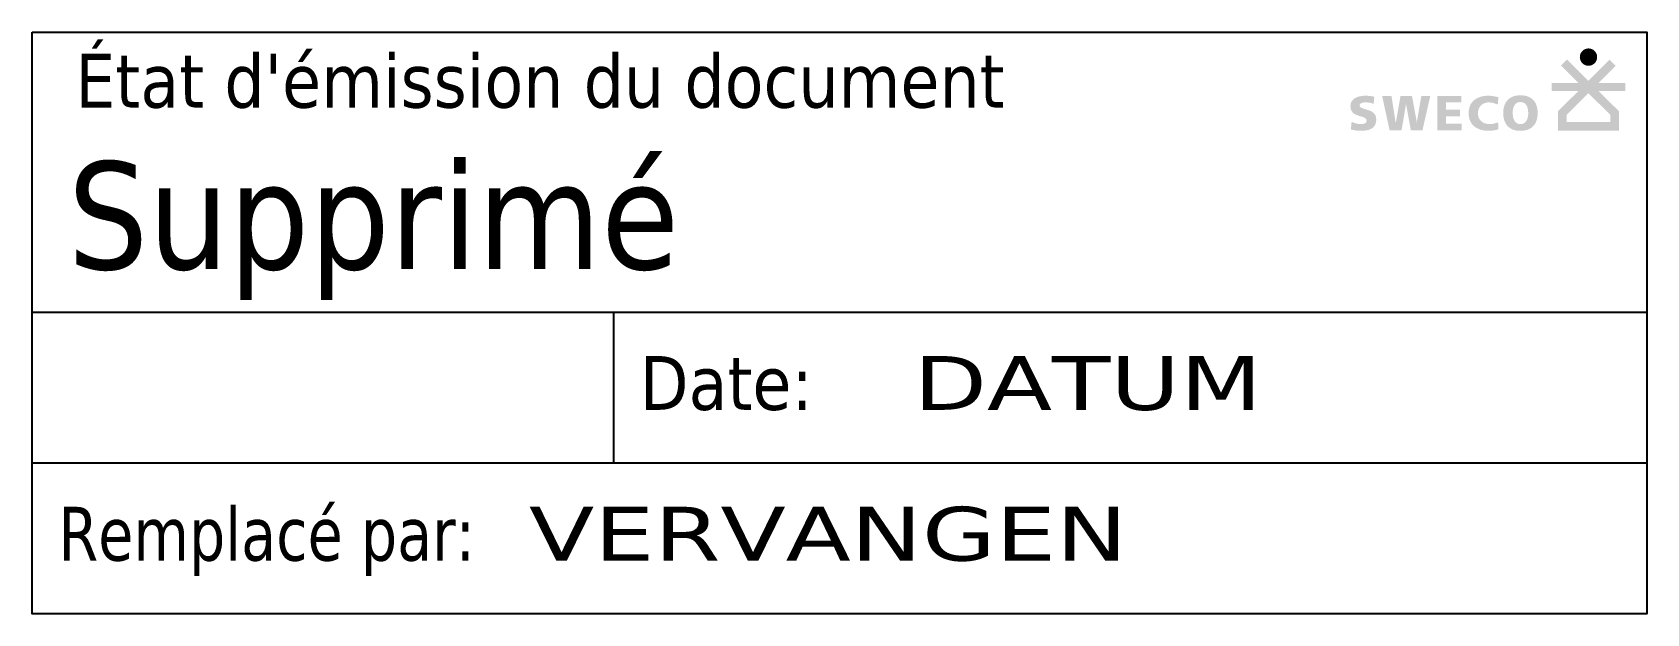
# Model space of a CAD drawing. Header units: millimetres. Extents: x 0 to 75, y 0 to 27.
import ezdxf

# ---------------------------------------------------------------- set-up
doc = ezdxf.new("R2010")
doc.units = ezdxf.units.MM
doc.styles.add('Stempels', font='tahoma.ttf')

# ---------------------------------------------------------------- blocks, each defined once
blk = doc.blocks.new('A$C2BBC04C5')
for color, points in [(256, [(-3.048, -0.944), (-3.059, -0.961), (-3.075, -0.996), (-3.082, -1.014), (-3.094, -1.051), (-3.099, -1.071), (-3.102, -1.091), (-3.105, -1.111), (-3.106, -1.131), (-3.107, -1.153), (-3.105, -1.195), (-3.102, -1.214), (-3.099, -1.233), (-3.094, -1.253), (-3.082, -1.29), (-3.075, -1.309), (-3.067, -1.327), (-3.059, -1.343), (-3.037, -1.38), (-3.015, -1.408), (-2.989, -1.436), (-2.975, -1.45), (-2.961, -1.462), (-2.946, -1.474), (-2.929, -1.486), (-2.913, -1.496), (-2.896, -1.506), (-2.879, -1.515), (-2.861, -1.522), (-2.843, -1.53), (-2.806, -1.542), (-2.786, -1.546), (-2.746, -1.553), (-2.726, -1.554), (-2.684, -1.554), (-2.663, -1.553), (-2.623, -1.546), (-2.604, -1.542), (-2.567, -1.53), (-2.523, -1.511), (-2.513, -1.506), (-2.496, -1.496), (-2.48, -1.486), (-2.449, -1.462), (-2.435, -1.45), (-2.407, -1.422), (-2.395, -1.408), (-2.371, -1.377), (-2.361, -1.361), (-2.34, -1.322), (-2.324, -1.282), (-2.315, -1.253), (-2.311, -1.233), (-2.308, -1.214), (-2.304, -1.194), (-2.303, -1.173), (-2.303, -1.131), (-2.304, -1.111), (-2.308, -1.091), (-2.315, -1.051), (-2.327, -1.014), (-2.335, -0.996), (-2.342, -0.978), (-2.351, -0.961), (-2.361, -0.944), (-2.371, -0.928), (-2.383, -0.911), (-2.395, -0.896), (-2.407, -0.882), (-2.421, -0.868), (-2.449, -0.842), (-2.48, -0.818), (-2.496, -0.809), (-2.513, -0.798), (-2.548, -0.782), (-2.586, -0.768), (-2.623, -0.758), (-2.643, -0.755), (-2.663, -0.752), (-2.684, -0.75), (-2.726, -0.75), (-2.766, -0.755), (-2.786, -0.758), (-2.806, -0.763), (-2.825, -0.768), (-2.843, -0.775), (-2.861, -0.782), (-2.896, -0.798), (-2.913, -0.809), (-2.929, -0.818), (-2.946, -0.83), (-2.961, -0.842), (-2.989, -0.868), (-3.015, -0.896), (-3.027, -0.911), (-3.039, -0.928)]), (7, [(-13.369, -2.982), (-13.426, -2.999), (-13.453, -3.009), (-13.507, -3.032), (-13.532, -3.046), (-13.557, -3.06), (-13.581, -3.076), (-13.604, -3.092), (-13.625, -3.11), (-13.645, -3.129), (-13.682, -3.171), (-13.698, -3.194), (-13.712, -3.218), (-13.725, -3.244), (-13.736, -3.271), (-13.745, -3.301), (-13.752, -3.331), (-13.757, -3.362), (-13.76, -3.395), (-13.762, -3.431), (-13.76, -3.482), (-13.753, -3.529), (-13.743, -3.573), (-13.73, -3.611), (-13.713, -3.647), (-13.693, -3.68), (-13.671, -3.71), (-13.645, -3.735), (-13.618, -3.76), (-13.589, -3.781), (-13.558, -3.801), (-13.527, -3.818), (-13.493, -3.834), (-13.458, -3.848), (-13.424, -3.861), (-13.39, -3.872), (-13.32, -3.893), (-13.191, -3.932), (-13.101, -3.97), (-13.032, -4.028), (-13.012, -4.114), (-13.023, -4.147), (-13.031, -4.177), (-13.084, -4.23), (-13.179, -4.257), (-13.276, -4.262), (-13.358, -4.259), (-13.4, -4.252), (-13.457, -4.244), (-13.549, -4.22), (-13.648, -4.183), (-13.709, -4.158), (-13.745, -4.505), (-13.718, -4.514), (-13.628, -4.538), (-13.572, -4.549), (-13.541, -4.554), (-13.511, -4.559), (-13.45, -4.566), (-13.389, -4.57), (-13.332, -4.573), (-13.277, -4.573), (-13.209, -4.573), (-13.142, -4.569), (-13.109, -4.566), (-13.044, -4.557), (-13.013, -4.552), (-12.981, -4.544), (-12.951, -4.537), (-12.921, -4.529), (-12.864, -4.509), (-12.81, -4.483), (-12.786, -4.47), (-12.762, -4.455), (-12.738, -4.438), (-12.716, -4.42), (-12.676, -4.381), (-12.658, -4.359), (-12.627, -4.311), (-12.601, -4.257), (-12.591, -4.227), (-12.582, -4.195), (-12.575, -4.163), (-12.571, -4.128), (-12.568, -4.091), (-12.567, -4.054), (-12.57, -4.003), (-12.575, -3.955), (-12.585, -3.912), (-12.599, -3.872), (-12.617, -3.836), (-12.638, -3.804), (-12.661, -3.774), (-12.686, -3.747), (-12.713, -3.723), (-12.743, -3.701), (-12.775, -3.681), (-12.807, -3.663), (-12.842, -3.647), (-12.877, -3.633), (-12.913, -3.62), (-12.948, -3.609), (-13.02, -3.587), (-13.088, -3.567), (-13.157, -3.549), (-13.209, -3.527), (-13.277, -3.499), (-13.326, -3.44), (-13.331, -3.363), (-13.31, -3.332), (-13.29, -3.303), (-13.224, -3.274), (-13.173, -3.265), (-13.144, -3.26), (-13.077, -3.258), (-13.02, -3.256), (-12.913, -3.263), (-12.841, -3.275), (-12.756, -3.297), (-12.688, -3.327), (-12.654, -2.998), (-12.699, -2.986), (-12.748, -2.975), (-12.797, -2.966), (-12.849, -2.959), (-12.901, -2.953), (-12.956, -2.949), (-13.011, -2.946), (-13.07, -2.946), (-13.128, -2.948), (-13.189, -2.952), (-13.249, -2.958), (-13.339, -2.975)]), (7, [(-11.667, -4.175), (-11.857, -2.963), (-12.29, -2.963), (-11.943, -4.556), (-11.389, -4.556), (-11.181, -3.327), (-10.956, -4.556), (-10.42, -4.556), (-10.056, -2.963), (-10.471, -2.963), (-10.679, -4.175), (-10.904, -2.963), (-11.441, -2.963), (-11.649, -4.175)]), (7, [(-8.601, -4.556), (-8.601, -4.245), (-9.329, -4.245), (-9.329, -3.899), (-8.671, -3.899), (-8.671, -3.587), (-9.329, -3.587), (-9.329, -3.257), (-8.618, -3.257), (-8.618, -2.963), (-9.727, -2.963), (-9.727, -4.556)]), (7, [(-7.436, -4.571), (-7.395, -4.573), (-7.317, -4.573), (-7.28, -4.571), (-7.245, -4.57), (-7.211, -4.567), (-7.147, -4.561), (-7.089, -4.552), (-7.033, -4.542), (-6.982, -4.53), (-6.933, -4.517), (-6.886, -4.505), (-6.905, -4.175), (-6.976, -4.204), (-7.079, -4.235), (-7.17, -4.252), (-7.252, -4.261), (-7.302, -4.261), (-7.361, -4.261), (-7.415, -4.252), (-7.469, -4.244), (-7.517, -4.227), (-7.542, -4.218), (-7.59, -4.198), (-7.649, -4.161), (-7.707, -4.111), (-7.752, -4.058), (-7.8, -3.978), (-7.831, -3.874), (-7.836, -3.817), (-7.839, -3.788), (-7.839, -3.76), (-7.839, -3.705), (-7.828, -3.64), (-7.818, -3.604), (-7.802, -3.55), (-7.782, -3.513), (-7.76, -3.47), (-7.716, -3.414), (-7.681, -3.382), (-7.656, -3.359), (-7.626, -3.339), (-7.569, -3.303), (-7.517, -3.287), (-7.477, -3.272), (-7.405, -3.26), (-7.365, -3.258), (-7.338, -3.257), (-7.312, -3.258), (-7.248, -3.262), (-7.208, -3.268), (-7.157, -3.276), (-7.104, -3.291), (-7.046, -3.306), (-7, -3.327), (-6.921, -3.356), (-6.886, -3.015), (-6.946, -3.002), (-7.005, -2.99), (-7.063, -2.978), (-7.121, -2.968), (-7.18, -2.959), (-7.238, -2.952), (-7.297, -2.948), (-7.355, -2.946), (-7.403, -2.946), (-7.45, -2.949), (-7.497, -2.953), (-7.589, -2.965), (-7.633, -2.973), (-7.675, -2.983), (-7.717, -2.995), (-7.758, -3.009), (-7.798, -3.023), (-7.836, -3.04), (-7.873, -3.057), (-7.909, -3.077), (-7.943, -3.099), (-7.976, -3.121), (-8.009, -3.146), (-8.039, -3.171), (-8.067, -3.198), (-8.094, -3.228), (-8.143, -3.291), (-8.164, -3.325), (-8.184, -3.362), (-8.203, -3.399), (-8.218, -3.438), (-8.232, -3.479), (-8.244, -3.522), (-8.254, -3.566), (-8.262, -3.611), (-8.268, -3.66), (-8.271, -3.708), (-8.272, -3.76), (-8.271, -3.815), (-8.267, -3.869), (-8.259, -3.921), (-8.251, -3.969), (-8.24, -4.016), (-8.225, -4.06), (-8.208, -4.103), (-8.19, -4.143), (-8.17, -4.181), (-8.147, -4.217), (-8.123, -4.251), (-8.096, -4.284), (-8.069, -4.314), (-8.039, -4.342), (-8.009, -4.369), (-7.976, -4.393), (-7.942, -4.418), (-7.908, -4.439), (-7.872, -4.458), (-7.835, -4.476), (-7.798, -4.492), (-7.76, -4.507), (-7.72, -4.52), (-7.681, -4.532), (-7.641, -4.542), (-7.6, -4.55), (-7.559, -4.557), (-7.519, -4.563), (-7.478, -4.569)])]:
    blk.add_hatch(color=color).paths.add_polyline_path(points)
h = blk.add_hatch(color=7)
h.paths.add_polyline_path([(-4.127, -3.668), (-4.127, -4.573), (-1.287, -4.573), (-1.287, -3.668), (-2.235, -2.731), (-1, -2.731), (-1, -2.358), (-2.238, -2.356), (-1.439, -1.556), (-1.726, -1.274), (-2.712, -2.26), (-3.703, -1.259), (-3.985, -1.545), (-3.172, -2.358), (-4.408, -2.358), (-4.408, -2.731), (-3.178, -2.731)])
h.paths.add_polyline_path([(-3.725, -4.172), (-3.725, -3.836), (-2.712, -2.824), (-1.689, -3.836), (-1.689, -4.172)], flags=16)
h = blk.add_hatch(color=7)
h.paths.add_polyline_path([(-5.865, -4.576), (-5.817, -4.574), (-5.771, -4.573), (-5.726, -4.567), (-5.681, -4.561), (-5.639, -4.553), (-5.599, -4.543), (-5.559, -4.532), (-5.52, -4.519), (-5.449, -4.487), (-5.415, -4.469), (-5.384, -4.449), (-5.352, -4.428), (-5.324, -4.405), (-5.27, -4.354), (-5.246, -4.326), (-5.223, -4.297), (-5.201, -4.267), (-5.181, -4.235), (-5.163, -4.201), (-5.146, -4.167), (-5.132, -4.131), (-5.117, -4.094), (-5.106, -4.056), (-5.095, -4.016), (-5.086, -3.975), (-5.079, -3.932), (-5.073, -3.888), (-5.069, -3.844), (-5.066, -3.798), (-5.066, -3.704), (-5.069, -3.657), (-5.073, -3.613), (-5.079, -3.569), (-5.086, -3.526), (-5.095, -3.485), (-5.105, -3.445), (-5.117, -3.406), (-5.13, -3.369), (-5.146, -3.332), (-5.162, -3.298), (-5.18, -3.265), (-5.2, -3.233), (-5.221, -3.203), (-5.244, -3.174), (-5.268, -3.147), (-5.294, -3.12), (-5.322, -3.096), (-5.351, -3.073), (-5.381, -3.052), (-5.414, -3.032), (-5.482, -2.998), (-5.519, -2.983), (-5.557, -2.969), (-5.596, -2.958), (-5.637, -2.949), (-5.68, -2.941), (-5.724, -2.933), (-5.77, -2.929), (-5.817, -2.926), (-5.914, -2.926), (-5.961, -2.929), (-6.006, -2.933), (-6.05, -2.941), (-6.093, -2.949), (-6.134, -2.958), (-6.174, -2.969), (-6.213, -2.983), (-6.248, -2.998), (-6.284, -3.015), (-6.318, -3.032), (-6.349, -3.052), (-6.381, -3.073), (-6.409, -3.096), (-6.436, -3.12), (-6.488, -3.174), (-6.51, -3.203), (-6.532, -3.233), (-6.552, -3.265), (-6.569, -3.298), (-6.586, -3.332), (-6.602, -3.369), (-6.614, -3.406), (-6.626, -3.445), (-6.637, -3.485), (-6.646, -3.526), (-6.653, -3.569), (-6.659, -3.613), (-6.663, -3.657), (-6.666, -3.751), (-6.664, -3.798), (-6.663, -3.844), (-6.659, -3.888), (-6.653, -3.932), (-6.646, -3.975), (-6.636, -4.016), (-6.626, -4.056), (-6.614, -4.094), (-6.6, -4.131), (-6.584, -4.167), (-6.569, -4.201), (-6.55, -4.235), (-6.53, -4.267), (-6.509, -4.297), (-6.486, -4.326), (-6.461, -4.354), (-6.435, -4.379), (-6.408, -4.405), (-6.378, -4.428), (-6.348, -4.449), (-6.315, -4.469), (-6.282, -4.487), (-6.247, -4.503), (-6.21, -4.519), (-6.173, -4.532), (-6.133, -4.543), (-6.092, -4.553), (-6.049, -4.561), (-6.006, -4.567), (-5.961, -4.573), (-5.914, -4.574)])
h.paths.add_polyline_path([(-5.995, -4.235), (-6.023, -4.224), (-6.1, -4.169), (-6.132, -4.121), (-6.163, -4.073), (-6.18, -4.027), (-6.193, -3.997), (-6.201, -3.963), (-6.212, -3.923), (-6.225, -3.82), (-6.228, -3.725), (-6.219, -3.619), (-6.204, -3.535), (-6.178, -3.457), (-6.153, -3.411), (-6.128, -3.364), (-6.068, -3.304), (-6.03, -3.282), (-5.988, -3.258), (-5.905, -3.241), (-5.865, -3.241), (-5.825, -3.241), (-5.748, -3.257), (-5.7, -3.282), (-5.657, -3.307), (-5.597, -3.374), (-5.577, -3.411), (-5.556, -3.45), (-5.543, -3.489), (-5.529, -3.533), (-5.51, -3.636), (-5.504, -3.734), (-5.507, -3.836), (-5.521, -3.93), (-5.53, -3.963), (-5.541, -4.005), (-5.559, -4.047), (-5.58, -4.096), (-5.628, -4.16), (-5.692, -4.218), (-5.737, -4.235), (-5.764, -4.248), (-5.842, -4.262), (-5.946, -4.256)], flags=16)

msp = doc.modelspace()

# ---------------------------------------------------------------- linework, layer by layer
at = {"color": 4, "transparency": 33554687}
for p, q in [((0, 14), (27, 14)), ((27, 14.01), (27, 6.99)), ((0, 7), (27, 7))]:
    msp.add_line(p, q, dxfattribs=at)
at = {"transparency": 33554687}
for p, q in [((27, 14), (75, 14)), ((27, 7), (75, 7))]:
    msp.add_line(p, q, dxfattribs=at)
at = {"color": 4, "transparency": 33554687}
msp.add_lwpolyline([(0, 27), (75, 27), (75, 0), (0, 0)], close=True, dxfattribs=at)

# ---------------------------------------------------------------- block references
at = {"transparency": 33554687}
msp.add_blockref('A$C2BBC04C5', (75, 27), dxfattribs=at)

# ---------------------------------------------------------------- texts
at = {"transparency": 33554687, "style": 'Stempels'}
for s, p in [("État d'émission du document", (2, 23.501)), ('Date:', (28.218, 9.465))]:
    msp.add_text(s, height=2.5, dxfattribs=at).set_placement(p)
at = {"color": 12, "transparency": 33554687, "style": 'Stempels'}
msp.add_text('Supprimé', height=5, dxfattribs=at).set_placement((1.645, 16.002))
at = {"transparency": 33554687, "style": 'Stempels', "width": 0.9}
msp.add_text('Remplacé par:', height=2.5, dxfattribs=at).set_placement((1.218, 2.465))
at = {"transparency": 33554687, "style": 'Stempels', "width": 1.5}
for tag, p, s in [('DATUM', (40.944, 9.465), '__-__-__'), ('VERVANGEN', (23.077, 2.465), '')]:
    msp.add_attdef(tag, p, s, height=2.5, dxfattribs=at)

doc.saveas('drawing.dxf')
